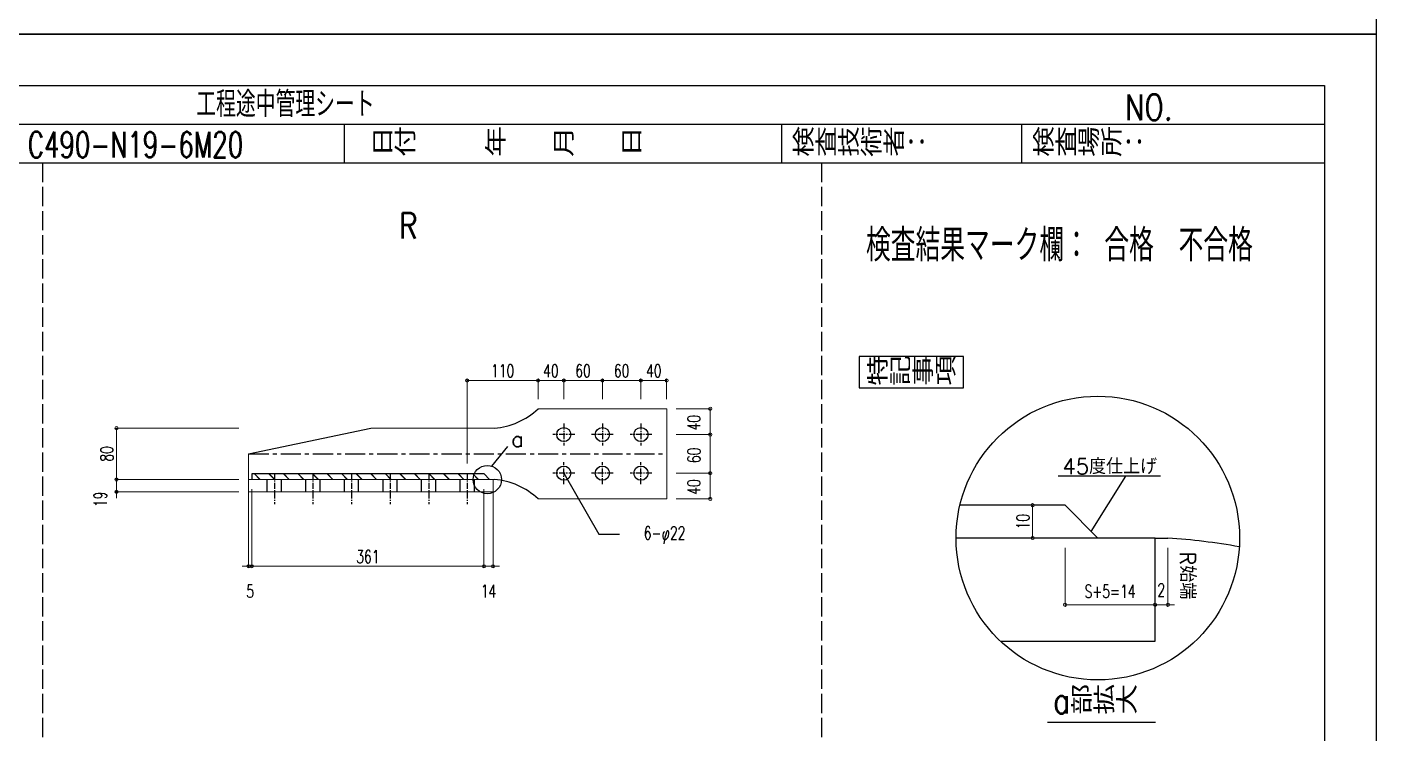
# Model space of a CAD drawing. Header units: millimetres. Extents: x -4568 to 36914, y -114 to 17788.
# Drawn here: x 4631 to 6728, y 6042 to 7139 of the extents above; entities that cross this region are included whole.
import ezdxf
from ezdxf.enums import TextEntityAlignment as Align

# ---------------------------------------------------------------- set-up
doc = ezdxf.new("R2010")
doc.units = ezdxf.units.MM
doc.header["$LTSCALE"] = 5
for name, pattern in [('ACAD_ISO03W100', [30, 12, -18]), ('CENTER1', [10, 6.25, -1.25, 1.25, -1.25]), ('DASHED', [7.5, 6, -1.5]), ('JIS_08_50', [53, 50, -1.125, 0.75, -1.125])]:
    doc.linetypes.add(name, pattern=pattern)
doc.layers.get('0').update_dxf_attribs({"color": 255})
doc.layers.get('DEFPOINTS').update_dxf_attribs({"color": 255})
for name, color, linetype in [('CENTER', 2, 'JIS_08_50'), ('LAYER6', 7, 'Continuous'), ('寸法', 4, 'Continuous'), ('溶接', 241, 'Continuous'), ('補助線', 7, 'ACAD_ISO03W100'), ('金物', 142, 'Continuous')]:
    doc.layers.add(name, color=color, linetype=linetype)
doc.styles.add('KANJI', font='simplex.shx', dxfattribs={"width": 0.7, "bigfont": 'extfont2.shx'})
doc.styles.get("Standard").update_dxf_attribs({"font": 'simplex.shx', "width": 0.7, "height": 2.5, "bigfont": '@extfont2.shx'})
doc.styles.add('SUNPOU', font='simplex.shx', dxfattribs={"width": 0.7, "bigfont": 'extfont2.shx'})
doc.dimstyles.new('一般寸法-小さめ', dxfattribs={"dimscale": 10, "dimtxt": 2, "dimasz": 0.5, "dimexe": 0.125, "dimexo": 1.5, "dimgap": 0.5, "dimtad": 1, "dimtxsty": 'KANJI', "dimblk": 'ORIGIN', "dimcen": 0, "dimclrd": 256, "dimclre": 256, "dimclrt": 256, "dimadec": 0, "dimazin": 0, "dimtfac": 1, "dimtmove": 2, "dimatfit": 2, "dimfxl": 0, "dimtolj": 2, "dimlwd": 5, "dimlwe": 5, "dimarcsym": 0})

# ---------------------------------------------------------------- blocks, each defined once
blk = doc.blocks.new('_Origin')
at = {"color": 0, "linetype": 'ByBlock', "lineweight": -2}
blk.add_line((0, 0), (-1, 0), dxfattribs=at)
blk.add_circle((0, 0), 0.5, dxfattribs=at)
blk = doc.blocks.new('*D595')
at = {"layer": 'DEFPOINTS', "color": 0, "ltscale": 4, "transparency": 16777216}
for p in [(6244.5, 6344.9), (6384.5, 6344.9), (6384.5, 6241.2)]:
    blk.add_point(p, dxfattribs=at)
at = {"layer": '寸法', "lineweight": 5, "ltscale": 4, "transparency": 16777216}
for p, q in [((6244.5, 6329.9), (6244.5, 6239.9)), ((6384.5, 6329.9), (6384.5, 6239.9)), ((6249.5, 6241.2), (6379.5, 6241.2))]:
    blk.add_line(p, q, dxfattribs=at)
at = {"layer": '寸法', "lineweight": 5, "ltscale": 4, "transparency": 16777216, "xscale": 5, "yscale": 5, "zscale": 5, "rotation": 180}
blk.add_blockref('_Origin', (6244.5, 6241.2), dxfattribs=at)
at = {"layer": '寸法', "lineweight": 5, "ltscale": 4, "transparency": 16777216, "xscale": 5, "yscale": 5, "zscale": 5}
blk.add_blockref('_Origin', (6384.5, 6241.2), dxfattribs=at)
at = {"layer": '寸法', "ltscale": 4, "transparency": 16777216, "insert": (6314.5, 6262), "char_height": 20, "attachment_point": 5, "style": 'KANJI'}
blk.add_mtext('\\A2;S+5=14', dxfattribs=at)
blk = doc.blocks.new('*D596')
at = {"layer": 'DEFPOINTS', "color": 0, "ltscale": 4, "transparency": 16777216}
for p in [(6384.5, 6344.9), (6404.5, 6344.9), (6404.5, 6241.2)]:
    blk.add_point(p, dxfattribs=at)
at = {"layer": '寸法', "lineweight": 5, "ltscale": 4, "transparency": 16777216}
for p, q in [((6384.5, 6329.9), (6384.5, 6239.9)), ((6404.5, 6329.9), (6404.5, 6239.9)), ((6379.5, 6241.2), (6374.5, 6241.2)), ((6384.5, 6241.2), (6404.5, 6241.2)), ((6409.5, 6241.2), (6414.5, 6241.2))]:
    blk.add_line(p, q, dxfattribs=at)
at = {"layer": '寸法', "lineweight": 5, "ltscale": 4, "transparency": 16777216, "xscale": 5, "yscale": 5, "zscale": 5}
blk.add_blockref('_Origin', (6384.5, 6241.2), dxfattribs=at)
at = {"layer": '寸法', "lineweight": 5, "ltscale": 4, "transparency": 16777216, "xscale": 5, "yscale": 5, "zscale": 5, "rotation": 180}
blk.add_blockref('_Origin', (6404.5, 6241.2), dxfattribs=at)
at = {"layer": '寸法', "ltscale": 4, "transparency": 16777216, "insert": (6394.1, 6264.2), "char_height": 20, "attachment_point": 5, "style": 'KANJI'}
blk.add_mtext('\\A2;2', dxfattribs=at)
blk = doc.blocks.new('*D628')
at = {"layer": 'DEFPOINTS', "color": 0, "transparency": 16777216}
for p in [(4769.7, 6515.7), (4975.1, 6515.7), (4975.1, 6435.7)]:
    blk.add_point(p, dxfattribs=at)
at = {"layer": '寸法', "lineweight": 5, "transparency": 16777216}
for p, q in [((4960.1, 6515.7), (4768.5, 6515.7)), ((4769.7, 6440.7), (4769.7, 6510.7)), ((4960.1, 6435.7), (4768.5, 6435.7))]:
    blk.add_line(p, q, dxfattribs=at)
at = {"layer": '寸法', "lineweight": 5, "transparency": 16777216, "xscale": 5, "yscale": 5, "zscale": 5}
for p, rotation in [((4769.7, 6515.7), 90), ((4769.7, 6435.7), 270)]:
    blk.add_blockref('_Origin', p, dxfattribs=dict(at, rotation=rotation))
at = {"layer": '寸法', "transparency": 16777216, "insert": (4754.7, 6475.7), "char_height": 20, "attachment_point": 5, "rotation": 90, "style": 'KANJI'}
blk.add_mtext('\\A2;80', dxfattribs=at)
blk = doc.blocks.new('*D629')
at = {"layer": 'DEFPOINTS', "color": 0, "transparency": 16777216}
for p in [(4769.7, 6435.7), (4975.1, 6435.7), (4975.1, 6416.7)]:
    blk.add_point(p, dxfattribs=at)
at = {"layer": '寸法', "lineweight": 5, "transparency": 16777216}
for p, q in [((4769.7, 6440.7), (4769.7, 6445.7)), ((4960.1, 6435.7), (4768.5, 6435.7)), ((4769.7, 6416.7), (4769.7, 6435.7)), ((4960.1, 6416.7), (4768.5, 6416.7)), ((4769.7, 6411.7), (4769.7, 6406.7))]:
    blk.add_line(p, q, dxfattribs=at)
at = {"layer": '寸法', "lineweight": 5, "transparency": 16777216, "xscale": 5, "yscale": 5, "zscale": 5}
for p, rotation in [((4769.7, 6435.7), 270), ((4769.7, 6416.7), 90)]:
    blk.add_blockref('_Origin', p, dxfattribs=dict(at, rotation=rotation))
at = {"layer": '寸法', "transparency": 16777216, "insert": (4744.7, 6405), "char_height": 20, "attachment_point": 5, "rotation": 90, "style": 'KANJI'}
blk.add_mtext('\\A2;19', dxfattribs=at)
blk = doc.blocks.new('*D612')
at = {"layer": 'DEFPOINTS', "color": 0, "transparency": 16777216}
for p in [(5315.1, 6589.7), (5425.1, 6545.7), (5315.1, 6445.7)]:
    blk.add_point(p, dxfattribs=at)
at = {"layer": '寸法', "lineweight": 5, "transparency": 16777216}
for p, q in [((5315.1, 6460.7), (5315.1, 6591)), ((5420.1, 6589.7), (5320.1, 6589.7)), ((5425.1, 6560.7), (5425.1, 6591))]:
    blk.add_line(p, q, dxfattribs=at)
at = {"layer": '寸法', "lineweight": 5, "transparency": 16777216, "xscale": 5, "yscale": 5, "zscale": 5, "rotation": 180}
blk.add_blockref('_Origin', (5315.1, 6589.7), dxfattribs=at)
at = {"layer": '寸法', "lineweight": 5, "transparency": 16777216, "xscale": 5, "yscale": 5, "zscale": 5}
blk.add_blockref('_Origin', (5425.1, 6589.7), dxfattribs=at)
at = {"layer": '寸法', "linetype": 'Continuous', "transparency": 16777216, "insert": (5370.1, 6604.7), "char_height": 20, "attachment_point": 5, "style": 'KANJI'}
blk.add_mtext('\\A2;110', dxfattribs=at)
blk = doc.blocks.new('*D613')
at = {"layer": 'DEFPOINTS', "color": 0, "transparency": 16777216}
for p in [(5625.1, 6545.7), (5625.1, 6505.7), (5692.8, 6505.7)]:
    blk.add_point(p, dxfattribs=at)
at = {"layer": '寸法', "lineweight": 5, "transparency": 16777216}
for p, q in [((5640.1, 6545.7), (5694, 6545.7)), ((5692.8, 6540.7), (5692.8, 6510.7)), ((5640.1, 6505.7), (5694, 6505.7))]:
    blk.add_line(p, q, dxfattribs=at)
at = {"layer": '寸法', "lineweight": 5, "transparency": 16777216, "xscale": 5, "yscale": 5, "zscale": 5}
for p, rotation in [((5692.8, 6545.7), 90), ((5692.8, 6505.7), 270)]:
    blk.add_blockref('_Origin', p, dxfattribs=dict(at, rotation=rotation))
at = {"layer": '寸法', "transparency": 16777216, "insert": (5667.4, 6524.2), "char_height": 20, "attachment_point": 5, "rotation": 90, "style": 'KANJI'}
blk.add_mtext('\\A2;40', dxfattribs=at)
blk = doc.blocks.new('*D614')
at = {"layer": 'DEFPOINTS', "color": 0, "transparency": 16777216}
for p in [(5625.1, 6445.7), (5625.1, 6405.7), (5692.8, 6405.7)]:
    blk.add_point(p, dxfattribs=at)
at = {"layer": '寸法', "lineweight": 5, "transparency": 16777216}
for p, q in [((5640.1, 6445.7), (5694, 6445.7)), ((5692.8, 6440.7), (5692.8, 6410.7)), ((5640.1, 6405.7), (5694, 6405.7))]:
    blk.add_line(p, q, dxfattribs=at)
at = {"layer": '寸法', "lineweight": 5, "transparency": 16777216, "xscale": 5, "yscale": 5, "zscale": 5}
for p, rotation in [((5692.8, 6445.7), 90), ((5692.8, 6405.7), 270)]:
    blk.add_blockref('_Origin', p, dxfattribs=dict(at, rotation=rotation))
at = {"layer": '寸法', "transparency": 16777216, "insert": (5667.4, 6424.2), "char_height": 20, "attachment_point": 5, "rotation": 90, "style": 'KANJI'}
blk.add_mtext('\\A2;40', dxfattribs=at)
blk = doc.blocks.new('*D623')
at = {"layer": 'DEFPOINTS', "color": 0, "transparency": 16777216}
for p in [(5525.1, 6589.7), (5465.1, 6545.7), (5525.1, 6545.7)]:
    blk.add_point(p, dxfattribs=at)
at = {"layer": '寸法', "lineweight": 5, "transparency": 16777216}
for p, q in [((5465.1, 6560.7), (5465.1, 6591)), ((5470.1, 6589.7), (5520.1, 6589.7)), ((5525.1, 6560.7), (5525.1, 6591))]:
    blk.add_line(p, q, dxfattribs=at)
at = {"layer": '寸法', "lineweight": 5, "transparency": 16777216, "xscale": 5, "yscale": 5, "zscale": 5, "rotation": 180}
blk.add_blockref('_Origin', (5465.1, 6589.7), dxfattribs=at)
at = {"layer": '寸法', "lineweight": 5, "transparency": 16777216, "xscale": 5, "yscale": 5, "zscale": 5}
blk.add_blockref('_Origin', (5525.1, 6589.7), dxfattribs=at)
at = {"layer": '寸法', "transparency": 16777216, "insert": (5495.1, 6604.7), "char_height": 20, "attachment_point": 5, "style": 'KANJI'}
blk.add_mtext('\\A2;60', dxfattribs=at)
blk = doc.blocks.new('*D624')
at = {"layer": 'DEFPOINTS', "color": 0, "transparency": 16777216}
for p in [(5465.1, 6589.7), (5425.1, 6545.7), (5465.1, 6545.7)]:
    blk.add_point(p, dxfattribs=at)
at = {"layer": '寸法', "lineweight": 5, "transparency": 16777216}
for p, q in [((5425.1, 6560.7), (5425.1, 6591)), ((5430.1, 6589.7), (5460.1, 6589.7)), ((5465.1, 6560.7), (5465.1, 6591))]:
    blk.add_line(p, q, dxfattribs=at)
at = {"layer": '寸法', "lineweight": 5, "transparency": 16777216, "xscale": 5, "yscale": 5, "zscale": 5, "rotation": 180}
blk.add_blockref('_Origin', (5425.1, 6589.7), dxfattribs=at)
at = {"layer": '寸法', "lineweight": 5, "transparency": 16777216, "xscale": 5, "yscale": 5, "zscale": 5}
blk.add_blockref('_Origin', (5465.1, 6589.7), dxfattribs=at)
at = {"layer": '寸法', "transparency": 16777216, "insert": (5445.1, 6604.7), "char_height": 20, "attachment_point": 5, "style": 'KANJI'}
blk.add_mtext('\\A2;40', dxfattribs=at)
blk = doc.blocks.new('*D625')
at = {"layer": 'DEFPOINTS', "color": 0, "transparency": 16777216}
for p in [(5585.1, 6589.7), (5525.1, 6545.7), (5585.1, 6545.7)]:
    blk.add_point(p, dxfattribs=at)
at = {"layer": '寸法', "lineweight": 5, "transparency": 16777216}
for p, q in [((5525.1, 6560.7), (5525.1, 6591)), ((5530.1, 6589.7), (5580.1, 6589.7)), ((5585.1, 6560.7), (5585.1, 6591))]:
    blk.add_line(p, q, dxfattribs=at)
at = {"layer": '寸法', "lineweight": 5, "transparency": 16777216, "xscale": 5, "yscale": 5, "zscale": 5, "rotation": 180}
blk.add_blockref('_Origin', (5525.1, 6589.7), dxfattribs=at)
at = {"layer": '寸法', "lineweight": 5, "transparency": 16777216, "xscale": 5, "yscale": 5, "zscale": 5}
blk.add_blockref('_Origin', (5585.1, 6589.7), dxfattribs=at)
at = {"layer": '寸法', "transparency": 16777216, "insert": (5555.1, 6604.7), "char_height": 20, "attachment_point": 5, "style": 'KANJI'}
blk.add_mtext('\\A2;60', dxfattribs=at)
blk = doc.blocks.new('*D626')
at = {"layer": 'DEFPOINTS', "color": 0, "transparency": 16777216}
for p in [(5625.1, 6589.7), (5585.1, 6545.7), (5625.1, 6545.7)]:
    blk.add_point(p, dxfattribs=at)
at = {"layer": '寸法', "lineweight": 5, "transparency": 16777216}
for p, q in [((5585.1, 6560.7), (5585.1, 6591)), ((5590.1, 6589.7), (5620.1, 6589.7)), ((5625.1, 6560.7), (5625.1, 6591))]:
    blk.add_line(p, q, dxfattribs=at)
at = {"layer": '寸法', "lineweight": 5, "transparency": 16777216, "xscale": 5, "yscale": 5, "zscale": 5, "rotation": 180}
blk.add_blockref('_Origin', (5585.1, 6589.7), dxfattribs=at)
at = {"layer": '寸法', "lineweight": 5, "transparency": 16777216, "xscale": 5, "yscale": 5, "zscale": 5}
blk.add_blockref('_Origin', (5625.1, 6589.7), dxfattribs=at)
at = {"layer": '寸法', "transparency": 16777216, "insert": (5605.1, 6604.7), "char_height": 20, "attachment_point": 5, "style": 'KANJI'}
blk.add_mtext('\\A2;40', dxfattribs=at)
blk = doc.blocks.new('*D627')
at = {"layer": 'DEFPOINTS', "color": 0, "transparency": 16777216}
for p in [(5625.1, 6505.7), (5625.1, 6445.7), (5692.8, 6445.7)]:
    blk.add_point(p, dxfattribs=at)
at = {"layer": '寸法', "lineweight": 5, "transparency": 16777216}
for p, q in [((5640.1, 6505.7), (5694, 6505.7)), ((5692.8, 6500.7), (5692.8, 6450.7)), ((5640.1, 6445.7), (5694, 6445.7))]:
    blk.add_line(p, q, dxfattribs=at)
at = {"layer": '寸法', "lineweight": 5, "transparency": 16777216, "xscale": 5, "yscale": 5, "zscale": 5}
for p, rotation in [((5692.8, 6505.7), 90), ((5692.8, 6445.7), 270)]:
    blk.add_blockref('_Origin', p, dxfattribs=dict(at, rotation=rotation))
at = {"layer": '寸法', "linetype": 'Continuous', "transparency": 16777216, "insert": (5667.6, 6473.3), "char_height": 20, "attachment_point": 5, "rotation": 90, "style": 'KANJI'}
blk.add_mtext('\\A2;60', dxfattribs=at)
blk = doc.blocks.new('*D641')
at = {"layer": 'DEFPOINTS', "color": 0, "linetype": 'Continuous', "transparency": 16777216}
for p in [(4975.1, 6435.7), (4980.1, 6416.7), (4980.1, 6301)]:
    blk.add_point(p, dxfattribs=at)
at = {"layer": '寸法', "linetype": 'Continuous', "lineweight": 5, "transparency": 16777216}
for p, q in [((4975.1, 6420.7), (4975.1, 6299.8)), ((4980.1, 6401.7), (4980.1, 6299.8)), ((4970.1, 6301), (4965.1, 6301)), ((4975.1, 6301), (4980.1, 6301)), ((4985.1, 6301), (4990.1, 6301))]:
    blk.add_line(p, q, dxfattribs=at)
at = {"layer": '寸法', "linetype": 'Continuous', "lineweight": 5, "transparency": 16777216, "xscale": 5, "yscale": 5, "zscale": 5}
blk.add_blockref('_Origin', (4975.1, 6301), dxfattribs=at)
at = {"layer": '寸法', "linetype": 'Continuous', "lineweight": 5, "transparency": 16777216, "xscale": 5, "yscale": 5, "zscale": 5, "rotation": 180}
blk.add_blockref('_Origin', (4980.1, 6301), dxfattribs=at)
at = {"layer": '寸法', "linetype": 'Continuous', "transparency": 16777216, "insert": (4977.6, 6262.3), "char_height": 20, "attachment_point": 5, "style": 'KANJI'}
blk.add_mtext('\\A2;5', dxfattribs=at)
blk = doc.blocks.new('*D640')
at = {"layer": 'DEFPOINTS', "color": 0, "linetype": 'Continuous', "transparency": 16777216}
for p in [(4980.1, 6435.7), (5341.1, 6435.7), (5341.1, 6301)]:
    blk.add_point(p, dxfattribs=at)
at = {"layer": '寸法', "linetype": 'Continuous', "lineweight": 5, "transparency": 16777216}
for p, q in [((4980.1, 6420.7), (4980.1, 6299.8)), ((5341.1, 6420.7), (5341.1, 6299.8)), ((4985.1, 6301), (5336.1, 6301))]:
    blk.add_line(p, q, dxfattribs=at)
at = {"layer": '寸法', "linetype": 'Continuous', "lineweight": 5, "transparency": 16777216, "xscale": 5, "yscale": 5, "zscale": 5, "rotation": 180}
blk.add_blockref('_Origin', (4980.1, 6301), dxfattribs=at)
at = {"layer": '寸法', "linetype": 'Continuous', "lineweight": 5, "transparency": 16777216, "xscale": 5, "yscale": 5, "zscale": 5}
blk.add_blockref('_Origin', (5341.1, 6301), dxfattribs=at)
at = {"layer": '寸法', "linetype": 'Continuous', "transparency": 16777216, "insert": (5160.6, 6316), "char_height": 20, "attachment_point": 5, "style": 'KANJI'}
blk.add_mtext('\\A2;361', dxfattribs=at)
blk = doc.blocks.new('*D642')
at = {"layer": 'DEFPOINTS', "color": 0, "linetype": 'Continuous', "transparency": 16777216}
for p in [(5341.1, 6435.7), (5355.1, 6435.7), (5355.1, 6301)]:
    blk.add_point(p, dxfattribs=at)
at = {"layer": '寸法', "linetype": 'Continuous', "lineweight": 5, "transparency": 16777216}
for p, q in [((5341.1, 6420.7), (5341.1, 6299.8)), ((5355.1, 6420.7), (5355.1, 6299.8)), ((5336.1, 6301), (5331.1, 6301)), ((5341.1, 6301), (5355.1, 6301)), ((5360.1, 6301), (5365.1, 6301))]:
    blk.add_line(p, q, dxfattribs=at)
at = {"layer": '寸法', "linetype": 'Continuous', "lineweight": 5, "transparency": 16777216, "xscale": 5, "yscale": 5, "zscale": 5}
blk.add_blockref('_Origin', (5341.1, 6301), dxfattribs=at)
at = {"layer": '寸法', "linetype": 'Continuous', "lineweight": 5, "transparency": 16777216, "xscale": 5, "yscale": 5, "zscale": 5, "rotation": 180}
blk.add_blockref('_Origin', (5355.1, 6301), dxfattribs=at)
at = {"layer": '寸法', "linetype": 'Continuous', "transparency": 16777216, "insert": (5348.1, 6262.3), "char_height": 20, "attachment_point": 5, "style": 'KANJI'}
blk.add_mtext('\\A2;14', dxfattribs=at)
blk = doc.blocks.new('*D765')
at = {"layer": 'DEFPOINTS', "color": 0, "linetype": 'Continuous', "transparency": 16777216}
for p in [(6244.5, 6395.9), (6194.1, 6344.9), (6244.5, 6344.9)]:
    blk.add_point(p, dxfattribs=at)
at = {"layer": '寸法', "linetype": 'Continuous', "lineweight": 5, "transparency": 16777216}
for p, q in [((6229.5, 6395.9), (6192.9, 6395.9)), ((6194.1, 6390.9), (6194.1, 6349.9)), ((6229.5, 6344.9), (6192.9, 6344.9))]:
    blk.add_line(p, q, dxfattribs=at)
at = {"layer": '寸法', "linetype": 'Continuous', "lineweight": 5, "transparency": 16777216, "xscale": 5, "yscale": 5, "zscale": 5}
for p, rotation in [((6194.1, 6395.9), 90), ((6194.1, 6344.9), 270)]:
    blk.add_blockref('_Origin', p, dxfattribs=dict(at, rotation=rotation))
at = {"layer": '寸法', "linetype": 'Continuous', "transparency": 16777216, "insert": (6179.1, 6370.4), "char_height": 20, "attachment_point": 5, "rotation": 90, "style": 'KANJI'}
blk.add_mtext('\\A2;10', dxfattribs=at)

msp = doc.modelspace()

# ---------------------------------------------------------------- hatches: boundary and pattern name
at = {"layer": '溶接', "ltscale": 6}
h = msp.add_hatch(dxfattribs=at)
h.set_pattern_fill('JIS_LC_20', color=256, scale=0.8, angle=90)
h.set_pattern_definition([(135, (3071.142, 3356.727), (-11.31371, -11.31371), []), (135, (3071.142, 3357.047), (-11.31371, -11.31371), [])])
h.paths.add_polyline_path([(5159.142, 6435.727), (4980.142, 6435.727), (4980.142, 6444.427), (5159.142, 6444.427)])
h.paths.add_polyline_path([(5341.142, 6435.727), (5159.142, 6435.727), (5159.142, 6444.427), (5341.142, 6444.427)])
h.paths.add_polyline_path([(5341.142, 6435.727), (5341.142, 6441.727)], flags=17)

# ---------------------------------------------------------------- linework, layer by layer
at = {"linetype": 'Continuous', "lineweight": -3}
for p, q in [((3444, 6988), (6648, 6988)), ((5124, 6928), (5124, 6988)), ((5804, 6928), (5804, 6988)), ((6177.301, 6928), (6177.301, 6988)), ((3444, 6928), (6648, 6928))]:
    msp.add_line(p, q, dxfattribs=at)
at = {"linetype": 'DASHED', "lineweight": -3}
for p, q in [((4654.899, 6928), (4654.899, 5452)), ((5865.799, 6928), (5865.799, 5452))]:
    msp.add_line(p, q, dxfattribs=at)
at = {"linetype": 'Continuous', "lineweight": -3}
for points in [[(3364, 9504), (6728, 9504), (6728, 7128), (3364, 7128)], [(3364, 7128), (6728, 7128), (6728, 4752), (3364, 4752)], [(3444, 7048), (6648, 7048), (6648, 4832), (3444, 4832)]]:
    msp.add_lwpolyline(points, close=True, dxfattribs=at)
at = {"layer": 'CENTER', "linetype": 'CENTER1'}
msp.add_line((4975.142, 6475.727), (5625.142, 6475.727), dxfattribs=at)
at = {"layer": '寸法', "linetype": 'CENTER1', "ltscale": 0.3}
for p, q in [((5482.142, 6505.727), (5448.142, 6505.727)), ((5465.142, 6522.727), (5465.142, 6488.727)), ((5542.142, 6505.727), (5508.142, 6505.727)), ((5525.142, 6522.727), (5525.142, 6488.727)), ((5602.142, 6505.727), (5568.142, 6505.727)), ((5585.142, 6522.727), (5585.142, 6488.727)), ((5465.142, 6428.727), (5465.142, 6462.727)), ((5525.142, 6428.727), (5525.142, 6462.727)), ((5585.142, 6428.727), (5585.142, 6462.727)), ((5015.142, 6445.727), (5015.142, 6397.727)), ((5075.142, 6445.727), (5075.142, 6397.727)), ((5135.142, 6445.727), (5135.142, 6397.727)), ((5195.142, 6445.727), (5195.142, 6397.727)), ((5255.142, 6445.727), (5255.142, 6397.727)), ((5315.142, 6445.727), (5315.142, 6397.727)), ((5482.142, 6445.727), (5448.142, 6445.727)), ((5542.142, 6445.727), (5508.142, 6445.727)), ((5602.142, 6445.727), (5568.142, 6445.727))]:
    msp.add_line(p, q, dxfattribs=at)
at = {"layer": '寸法', "ltscale": 4}
for p, q in [((5353.248, 6456.624), (5378.285, 6487.011)), ((6393.087, 6441.029), (6233.967, 6441.029)), ((6285.29, 6355.083), (6338.956, 6441.029))]:
    msp.add_line(p, q, dxfattribs=at)
at = {"layer": '寸法'}
for p, q in [((5465.142, 6445.727), (5519.786, 6351.081)), ((5519.786, 6351.081), (5551.933, 6351.081)), ((6217.396, 6058.654), (6385.396, 6058.654))]:
    msp.add_line(p, q, dxfattribs=at)
at = {"layer": '寸法', "linetype": 'Continuous'}
msp.add_lwpolyline([(5924.215, 6578.083), (6086.578, 6578.083), (6086.578, 6626.827), (5924.215, 6626.827)], close=True, dxfattribs=at)
for centre, radius in [((6295.49, 6344.883), 220.401), ((5346.242, 6435.727), 22.04)]:
    msp.add_circle(centre, radius, dxfattribs=at)
at = {"layer": '溶接'}
for p, q in [((5341.142, 6444.427), (4980.142, 6444.427)), ((6244.49, 6395.883), (6081.071, 6395.883))]:
    msp.add_line(p, q, dxfattribs=at)
at = {"layer": '溶接', "linetype": 'Continuous'}
for p, q in [((4980.142, 6444.427), (4980.142, 6435.727)), ((5341.142, 6444.427), (5349.842, 6435.727))]:
    msp.add_line(p, q, dxfattribs=at)
at = {"layer": '溶接', "ltscale": 4}
msp.add_line((6244.49, 6395.883), (6295.49, 6344.883), dxfattribs=at)
at = {"layer": '補助線', "ltscale": 2}
for p, q in [((5004.142, 6416.727), (5004.142, 6435.727)), ((5026.142, 6416.727), (5026.142, 6435.727)), ((5064.142, 6416.727), (5064.142, 6435.727)), ((5086.142, 6416.727), (5086.142, 6435.727)), ((5124.142, 6416.727), (5124.142, 6435.727)), ((5146.142, 6416.727), (5146.142, 6435.727)), ((5184.142, 6416.727), (5184.142, 6435.727)), ((5206.142, 6416.727), (5206.142, 6435.727)), ((5244.142, 6416.727), (5244.142, 6435.727)), ((5266.142, 6416.727), (5266.142, 6435.727)), ((5304.142, 6416.727), (5304.142, 6435.727)), ((5326.142, 6416.727), (5326.142, 6435.727))]:
    msp.add_line(p, q, dxfattribs=at)
at = {"layer": '金物', "lineweight": 18}
for p, q in [((5625.142, 6545.727), (5425.142, 6545.727)), ((5625.142, 6405.727), (5625.142, 6545.727)), ((5357.142, 6515.727), (5165.142, 6515.727)), ((4975.142, 6475.727), (4975.142, 6435.727)), ((4975.142, 6435.727), (4975.142, 6416.727)), ((5357.142, 6435.727), (4975.142, 6435.727)), ((5357.142, 6435.727), (4975.142, 6435.727)), ((5355.142, 6416.727), (5355.142, 6435.727)), ((4975.142, 6416.727), (5355.142, 6416.727)), ((5625.142, 6405.727), (5425.142, 6405.727))]:
    msp.add_line(p, q, dxfattribs=at)
at = {"layer": '金物'}
msp.add_line((4975.142, 6475.727), (5165.142, 6515.727), dxfattribs=at)
at = {"layer": '金物', "color": 153}
for p, q in [((6384.49, 6344.883), (6075.09, 6344.883)), ((6384.49, 6184.883), (6384.49, 6344.883)), ((6143.91, 6184.883), (6384.49, 6184.883))]:
    msp.add_line(p, q, dxfattribs=at)
at = {"layer": '金物', "color": 153, "ltscale": 5}
msp.add_line((6384.49, 6344.883), (6404.49, 6344.883), dxfattribs=at)
at = {"layer": '金物', "ltscale": 2.5}
for centre in [(5465.142, 6505.727), (5525.142, 6505.727), (5585.142, 6505.727), (5465.142, 6445.727), (5525.142, 6445.727), (5585.142, 6445.727)]:
    msp.add_circle(centre, 11, dxfattribs=at)
at = {"layer": '金物', "ltscale": 2}
for centre, start, end in [((5349.352, 6625.451), 274.060941, 313.550946), ((5349.352, 6326.003), 46.449054, 85.939059)]:
    msp.add_arc(centre, 110, start, end, dxfattribs=at)
at = {"layer": '金物', "color": 153, "ltscale": 4}
msp.add_arc((6326.591, 5247.645), 1100, 80.112723, 85.939059, dxfattribs=at)

# ---------------------------------------------------------------- texts
at = {"layer": 'LAYER6', "color": 0, "linetype": 'Continuous', "lineweight": -3, "style": 'SUNPOU', "width": 0.7}
for s, height, p in [('工程途中管理シート', 40, (4893.829, 6998.926)), ('検査結果マーク欄： 合格\u3000不合格', 50, (5935.011, 6774.796))]:
    msp.add_text(s, height=height, dxfattribs=at).set_placement(p)
at = {"layer": 'LAYER6', "color": 0, "linetype": 'Continuous', "lineweight": -3, "width": 0.8}
for s, p in [('NO.', (6337.789, 6994.209)), ('日付\u3000\u3000\u3000年\u3000\u3000月\u3000\u3000日', (5165.219, 6938.926)), ('検査技術者：', (5819.744, 6938.926)), ('検査場所：', (6193.044, 6938.926)), ('R', (5208.949, 6810.216)), ('特記事項', (5935.011, 6583.433)), ('a部拡大', (6225.95, 6072.43))]:
    msp.add_text(s, height=40, dxfattribs=at).set_placement(p)
at = {"layer": 'LAYER6', "color": 0, "linetype": 'Continuous', "lineweight": -3, "insert": (4631.858, 6976.098), "char_height": 40, "width": 435.25964, "attachment_point": 1}
msp.add_mtext('C490-N19-6M20 ', dxfattribs=at)
at = {"layer": '寸法', "ltscale": 4, "style": 'SUNPOU'}
for s, p in [('a', (5403.029, 6498.511)), ('45度仕上げ', (6387.51, 6456.24))]:
    msp.add_text(s, height=24, dxfattribs=at).set_placement(p, align=Align.MIDDLE_RIGHT)
msp.add_text('R始端', height=24, rotation=270, dxfattribs=at).set_placement((6423.186, 6324.164))
at = {"layer": '寸法', "insert": (5654.32, 6362.805), "char_height": 20, "width": 98.97993, "attachment_point": 3}
msp.add_mtext('6-φ22', dxfattribs=at)

# ---------------------------------------------------------------- dimensions: what is measured, and where the dimension line sits
at = {"layer": '寸法'}
for base, p1, p2, picture, middle in [((5315.142, 6589.749), (5425.142, 6545.727), (5315.142, 6445.727), '*D612', (5370.142, 6604.749)), ((5465.142, 6589.749), (5425.142, 6545.727), (5465.142, 6545.727), '*D624', (5445.142, 6604.749)), ((5525.142, 6589.749), (5465.142, 6545.727), (5525.142, 6545.727), '*D623', (5495.142, 6604.749)), ((5585.142, 6589.749), (5525.142, 6545.727), (5585.142, 6545.727), '*D625', (5555.142, 6604.749)), ((5625.142, 6589.749), (5585.142, 6545.727), (5625.142, 6545.727), '*D626', (5605.142, 6604.749))]:
    dim = msp.add_linear_dim(base=base, p1=p1, p2=p2, dimstyle='一般寸法-小さめ', dxfattribs=at)
    dim.commit()
    dim.dimension.update_dxf_attribs({"geometry": picture, "text_midpoint": middle})
for base, p1, p2, angle, picture, middle in [((5692.796, 6505.727), (5625.142, 6545.727), (5625.142, 6505.727), 90, '*D613', (5667.39, 6524.227)), ((5692.796, 6445.727), (5625.142, 6505.727), (5625.142, 6445.727), 90, '*D627', (5667.597, 6473.339)), ((4769.715, 6435.727), (4975.142, 6416.727), (4975.142, 6435.727), 270, '*D629', (4744.715, 6404.971)), ((5692.796, 6405.727), (5625.142, 6445.727), (5625.142, 6405.727), 90, '*D614', (5667.39, 6424.227))]:
    dim = msp.add_linear_dim(base=base, p1=p1, p2=p2, angle=angle, dimstyle='一般寸法-小さめ', dxfattribs=at)
    dim.commit()
    dim.dimension.update_dxf_attribs({"geometry": picture, "text_midpoint": middle, "dimtype": 160})
dim = msp.add_linear_dim(base=(4769.715, 6515.727), p1=(4975.142, 6435.727), p2=(4975.142, 6515.727), angle=270, dimstyle='一般寸法-小さめ', dxfattribs=at)
dim.commit()
dim.dimension.update_dxf_attribs({"geometry": '*D628', "text_midpoint": (4754.715, 6475.727)})
at = {"layer": '寸法', "linetype": 'Continuous'}
for base, p1, p2, picture, middle in [((4980.142, 6301.042), (4975.142, 6435.727), (4980.142, 6416.727), '*D641', (4977.642, 6262.292)), ((5341.142, 6301.042), (4980.142, 6435.727), (5341.142, 6435.727), '*D640', (5160.642, 6316.042)), ((5355.142, 6301.042), (5341.142, 6435.727), (5355.142, 6435.727), '*D642', (5348.142, 6262.292))]:
    dim = msp.add_linear_dim(base=base, p1=p1, p2=p2, dimstyle='一般寸法-小さめ', dxfattribs=at)
    dim.commit()
    dim.dimension.update_dxf_attribs({"geometry": picture, "text_midpoint": middle})
dim = msp.add_linear_dim(base=(6194.114, 6344.883), p1=(6244.49, 6395.883), p2=(6244.49, 6344.883), angle=90, text='10', dimstyle='一般寸法-小さめ', dxfattribs=at)
dim.commit()
dim.dimension.update_dxf_attribs({"geometry": '*D765', "text_midpoint": (6179.114, 6370.383)})
at = {"layer": '寸法', "ltscale": 4}
dim = msp.add_linear_dim(base=(6384.49, 6241.194), p1=(6244.49, 6344.883), p2=(6384.49, 6344.883), text='S+5=<>', dimstyle='一般寸法-小さめ', override={"dimlfac": 0.1}, dxfattribs=at)
dim.commit()
dim.dimension.update_dxf_attribs({"geometry": '*D595', "text_midpoint": (6314.49, 6262.009), "dimtype": 160})
dim = msp.add_linear_dim(base=(6404.49, 6241.194), p1=(6384.49, 6344.883), p2=(6404.49, 6344.883), dimstyle='一般寸法-小さめ', override={"dimlfac": 0.1}, dxfattribs=at)
dim.commit()
dim.dimension.update_dxf_attribs({"geometry": '*D596', "text_midpoint": (6394.112, 6264.206), "dimtype": 160})

doc.saveas('drawing.dxf')
